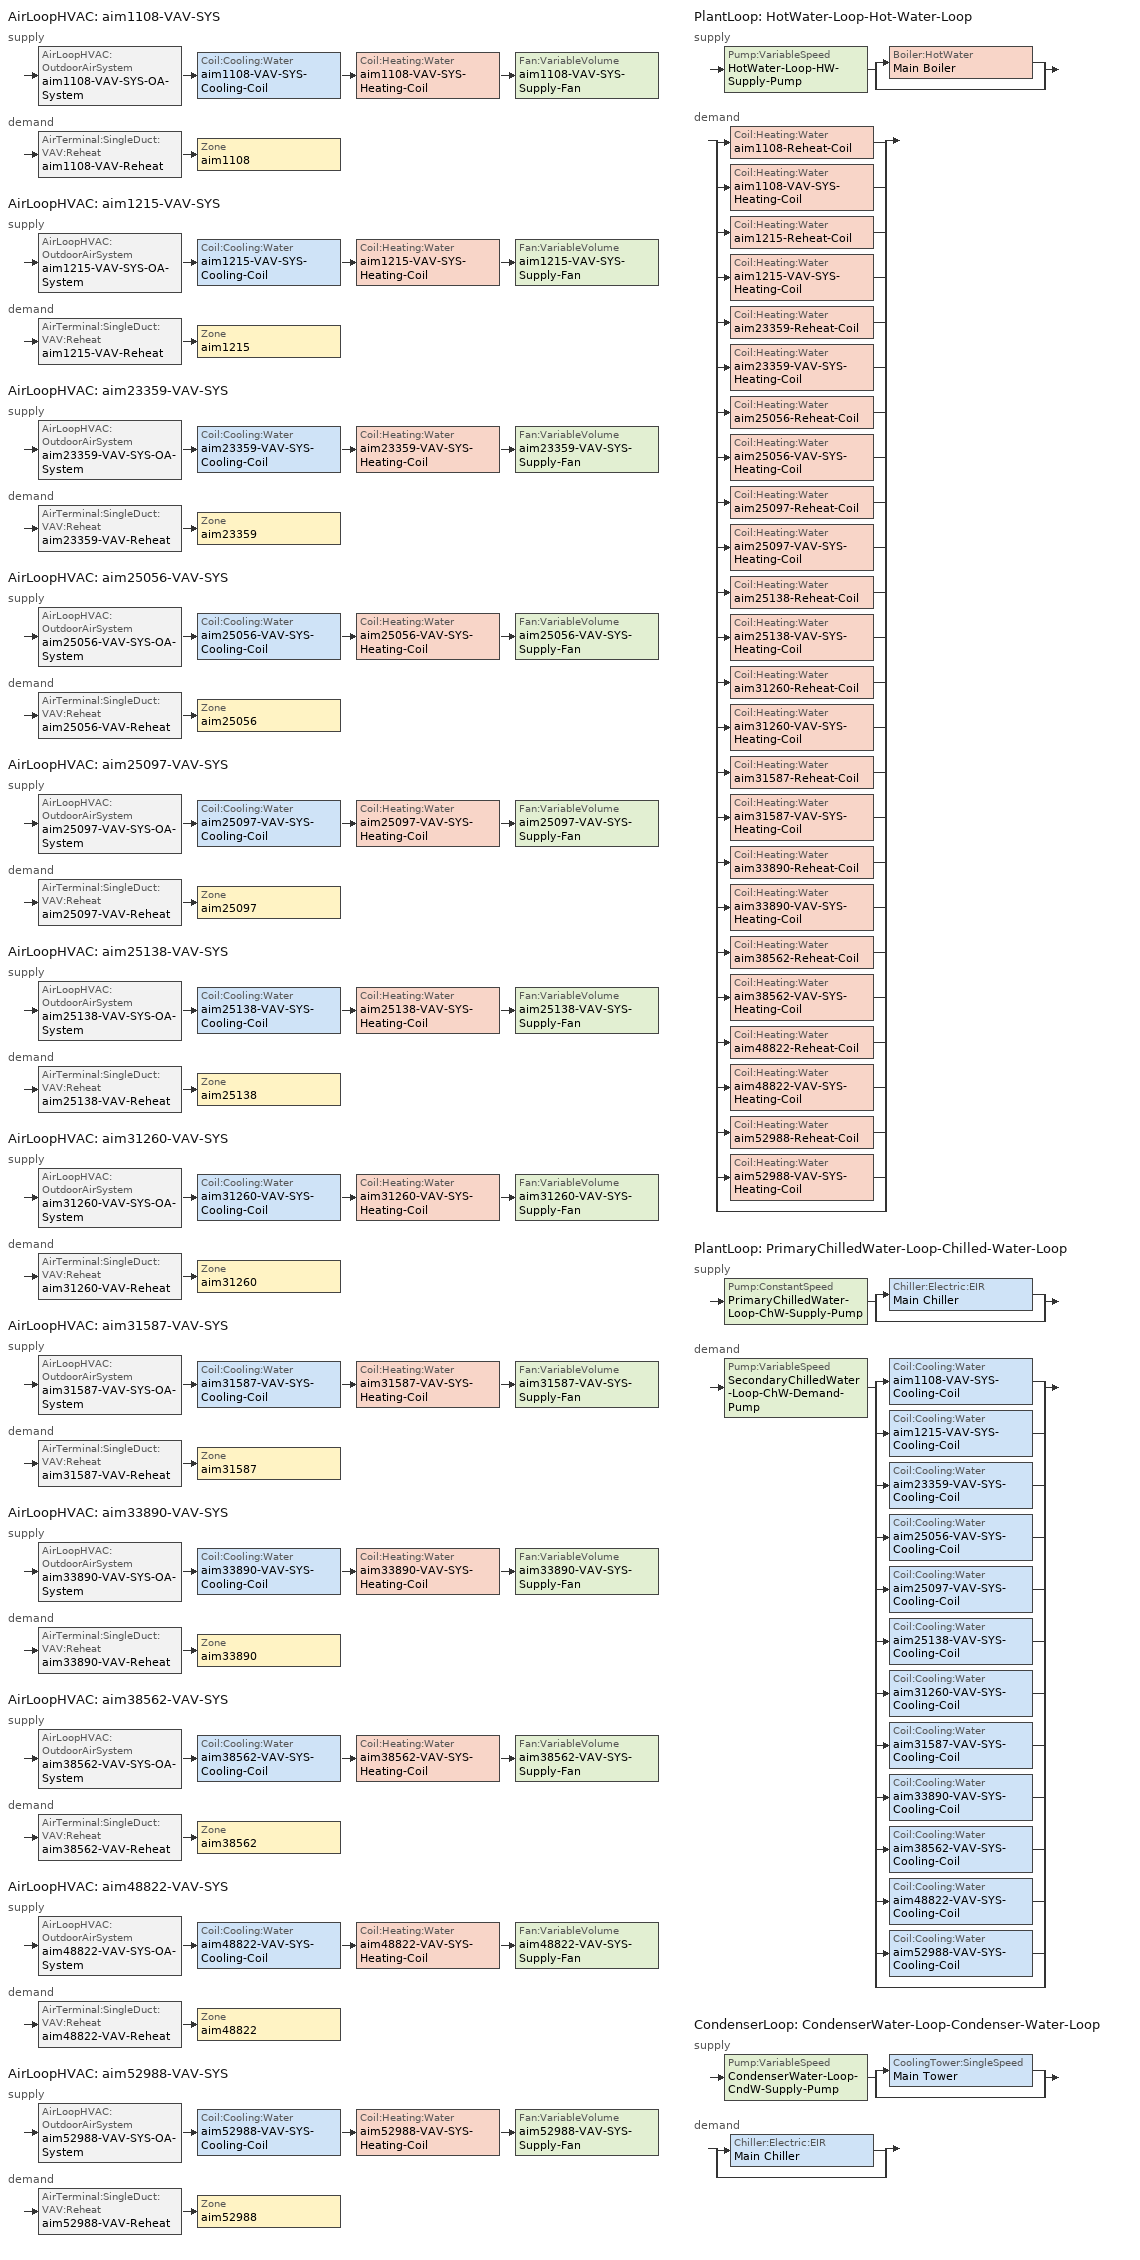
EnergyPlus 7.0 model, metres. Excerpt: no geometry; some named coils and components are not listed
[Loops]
AirLoopHVAC 'aim1108-VAV-SYS'
 supply: AirLoopHVAC:OutdoorAirSystem 'aim1108-VAV-SYS-OA-System' > Coil:Cooling:Water 'aim1108-VAV-SYS-Cooling-Coil' > Coil:Heating:Water 'aim1108-VAV-SYS-Heating-Coil' > Fan:VariableVolume 'aim1108-VAV-SYS-Supply-Fan'
 demand: AirTerminal:SingleDuct:VAV:Reheat 'aim1108-VAV-Reheat' > Zone 'aim1108'
AirLoopHVAC 'aim1215-VAV-SYS'
 supply: AirLoopHVAC:OutdoorAirSystem 'aim1215-VAV-SYS-OA-System' > Coil:Cooling:Water 'aim1215-VAV-SYS-Cooling-Coil' > Coil:Heating:Water 'aim1215-VAV-SYS-Heating-Coil' > Fan:VariableVolume 'aim1215-VAV-SYS-Supply-Fan'
 demand: AirTerminal:SingleDuct:VAV:Reheat 'aim1215-VAV-Reheat' > Zone 'aim1215'
AirLoopHVAC 'aim23359-VAV-SYS'
 supply: AirLoopHVAC:OutdoorAirSystem 'aim23359-VAV-SYS-OA-System' > Coil:Cooling:Water 'aim23359-VAV-SYS-Cooling-Coil' > Coil:Heating:Water 'aim23359-VAV-SYS-Heating-Coil' > Fan:VariableVolume 'aim23359-VAV-SYS-Supply-Fan'
 demand: AirTerminal:SingleDuct:VAV:Reheat 'aim23359-VAV-Reheat' > Zone 'aim23359'
AirLoopHVAC 'aim25056-VAV-SYS'
 supply: AirLoopHVAC:OutdoorAirSystem 'aim25056-VAV-SYS-OA-System' > Coil:Cooling:Water 'aim25056-VAV-SYS-Cooling-Coil' > Coil:Heating:Water 'aim25056-VAV-SYS-Heating-Coil' > Fan:VariableVolume 'aim25056-VAV-SYS-Supply-Fan'
 demand: AirTerminal:SingleDuct:VAV:Reheat 'aim25056-VAV-Reheat' > Zone 'aim25056'
AirLoopHVAC 'aim25097-VAV-SYS'
 supply: AirLoopHVAC:OutdoorAirSystem 'aim25097-VAV-SYS-OA-System' > Coil:Cooling:Water 'aim25097-VAV-SYS-Cooling-Coil' > Coil:Heating:Water 'aim25097-VAV-SYS-Heating-Coil' > Fan:VariableVolume 'aim25097-VAV-SYS-Supply-Fan'
 demand: AirTerminal:SingleDuct:VAV:Reheat 'aim25097-VAV-Reheat' > Zone 'aim25097'
AirLoopHVAC 'aim25138-VAV-SYS'
 supply: AirLoopHVAC:OutdoorAirSystem 'aim25138-VAV-SYS-OA-System' > Coil:Cooling:Water 'aim25138-VAV-SYS-Cooling-Coil' > Coil:Heating:Water 'aim25138-VAV-SYS-Heating-Coil' > Fan:VariableVolume 'aim25138-VAV-SYS-Supply-Fan'
 demand: AirTerminal:SingleDuct:VAV:Reheat 'aim25138-VAV-Reheat' > Zone 'aim25138'
AirLoopHVAC 'aim31260-VAV-SYS'
 supply: AirLoopHVAC:OutdoorAirSystem 'aim31260-VAV-SYS-OA-System' > Coil:Cooling:Water 'aim31260-VAV-SYS-Cooling-Coil' > Coil:Heating:Water 'aim31260-VAV-SYS-Heating-Coil' > Fan:VariableVolume 'aim31260-VAV-SYS-Supply-Fan'
 demand: AirTerminal:SingleDuct:VAV:Reheat 'aim31260-VAV-Reheat' > Zone 'aim31260'
AirLoopHVAC 'aim31587-VAV-SYS'
 supply: AirLoopHVAC:OutdoorAirSystem 'aim31587-VAV-SYS-OA-System' > Coil:Cooling:Water 'aim31587-VAV-SYS-Cooling-Coil' > Coil:Heating:Water 'aim31587-VAV-SYS-Heating-Coil' > Fan:VariableVolume 'aim31587-VAV-SYS-Supply-Fan'
 demand: AirTerminal:SingleDuct:VAV:Reheat 'aim31587-VAV-Reheat' > Zone 'aim31587'
AirLoopHVAC 'aim33890-VAV-SYS'
 supply: AirLoopHVAC:OutdoorAirSystem 'aim33890-VAV-SYS-OA-System' > Coil:Cooling:Water 'aim33890-VAV-SYS-Cooling-Coil' > Coil:Heating:Water 'aim33890-VAV-SYS-Heating-Coil' > Fan:VariableVolume 'aim33890-VAV-SYS-Supply-Fan'
 demand: AirTerminal:SingleDuct:VAV:Reheat 'aim33890-VAV-Reheat' > Zone 'aim33890'
AirLoopHVAC 'aim38562-VAV-SYS'
 supply: AirLoopHVAC:OutdoorAirSystem 'aim38562-VAV-SYS-OA-System' > Coil:Cooling:Water 'aim38562-VAV-SYS-Cooling-Coil' > Coil:Heating:Water 'aim38562-VAV-SYS-Heating-Coil' > Fan:VariableVolume 'aim38562-VAV-SYS-Supply-Fan'
 demand: AirTerminal:SingleDuct:VAV:Reheat 'aim38562-VAV-Reheat' > Zone 'aim38562'
AirLoopHVAC 'aim48822-VAV-SYS'
 supply: AirLoopHVAC:OutdoorAirSystem 'aim48822-VAV-SYS-OA-System' > Coil:Cooling:Water 'aim48822-VAV-SYS-Cooling-Coil' > Coil:Heating:Water 'aim48822-VAV-SYS-Heating-Coil' > Fan:VariableVolume 'aim48822-VAV-SYS-Supply-Fan'
 demand: AirTerminal:SingleDuct:VAV:Reheat 'aim48822-VAV-Reheat' > Zone 'aim48822'
AirLoopHVAC 'aim52988-VAV-SYS'
 supply: AirLoopHVAC:OutdoorAirSystem 'aim52988-VAV-SYS-OA-System' > Coil:Cooling:Water 'aim52988-VAV-SYS-Cooling-Coil' > Coil:Heating:Water 'aim52988-VAV-SYS-Heating-Coil' > Fan:VariableVolume 'aim52988-VAV-SYS-Supply-Fan'
 demand: AirTerminal:SingleDuct:VAV:Reheat 'aim52988-VAV-Reheat' > Zone 'aim52988'
PlantLoop 'HotWater-Loop-Hot-Water-Loop'
 supply: Pump:VariableSpeed 'HotWater-Loop-HW-Supply-Pump' > split
  | Boiler:HotWater 'Main Boiler'
  | bypass
 demand: split
  | Coil:Heating:Water 'aim1108-Reheat-Coil'
  | Coil:Heating:Water 'aim1108-VAV-SYS-Heating-Coil'
  | Coil:Heating:Water 'aim1215-Reheat-Coil'
  | Coil:Heating:Water 'aim1215-VAV-SYS-Heating-Coil'
  | Coil:Heating:Water 'aim23359-Reheat-Coil'
  | Coil:Heating:Water 'aim23359-VAV-SYS-Heating-Coil'
  | Coil:Heating:Water 'aim25056-Reheat-Coil'
  | Coil:Heating:Water 'aim25056-VAV-SYS-Heating-Coil'
  | Coil:Heating:Water 'aim25097-Reheat-Coil'
  | Coil:Heating:Water 'aim25097-VAV-SYS-Heating-Coil'
  | Coil:Heating:Water 'aim25138-Reheat-Coil'
  | Coil:Heating:Water 'aim25138-VAV-SYS-Heating-Coil'
  | Coil:Heating:Water 'aim31260-Reheat-Coil'
  | Coil:Heating:Water 'aim31260-VAV-SYS-Heating-Coil'
  | Coil:Heating:Water 'aim31587-Reheat-Coil'
  | Coil:Heating:Water 'aim31587-VAV-SYS-Heating-Coil'
  | Coil:Heating:Water 'aim33890-Reheat-Coil'
  | Coil:Heating:Water 'aim33890-VAV-SYS-Heating-Coil'
  | Coil:Heating:Water 'aim38562-Reheat-Coil'
  | Coil:Heating:Water 'aim38562-VAV-SYS-Heating-Coil'
  | Coil:Heating:Water 'aim48822-Reheat-Coil'
  | Coil:Heating:Water 'aim48822-VAV-SYS-Heating-Coil'
  | Coil:Heating:Water 'aim52988-Reheat-Coil'
  | Coil:Heating:Water 'aim52988-VAV-SYS-Heating-Coil'
  | bypass
PlantLoop 'PrimaryChilledWater-Loop-Chilled-Water-Loop'
 supply: Pump:ConstantSpeed 'PrimaryChilledWater-Loop-ChW-Supply-Pump' > split
  | Chiller:Electric:EIR 'Main Chiller'
  | bypass
 demand: Pump:VariableSpeed 'SecondaryChilledWater-Loop-ChW-Demand-Pump' > split
  | Coil:Cooling:Water 'aim1108-VAV-SYS-Cooling-Coil'
  | Coil:Cooling:Water 'aim1215-VAV-SYS-Cooling-Coil'
  | Coil:Cooling:Water 'aim23359-VAV-SYS-Cooling-Coil'
  | Coil:Cooling:Water 'aim25056-VAV-SYS-Cooling-Coil'
  | Coil:Cooling:Water 'aim25097-VAV-SYS-Cooling-Coil'
  | Coil:Cooling:Water 'aim25138-VAV-SYS-Cooling-Coil'
  | Coil:Cooling:Water 'aim31260-VAV-SYS-Cooling-Coil'
  | Coil:Cooling:Water 'aim31587-VAV-SYS-Cooling-Coil'
  | Coil:Cooling:Water 'aim33890-VAV-SYS-Cooling-Coil'
  | Coil:Cooling:Water 'aim38562-VAV-SYS-Cooling-Coil'
  | Coil:Cooling:Water 'aim48822-VAV-SYS-Cooling-Coil'
  | Coil:Cooling:Water 'aim52988-VAV-SYS-Cooling-Coil'
  | bypass
CondenserLoop 'CondenserWater-Loop-Condenser-Water-Loop'
 supply: Pump:VariableSpeed 'CondenserWater-Loop-CndW-Supply-Pump' > split
  | CoolingTower:SingleSpeed 'Main Tower'
  | bypass
 demand: split
  | Chiller:Electric:EIR 'Main Chiller'
  | bypass
[ThermostatSetpoint:DualSetpoint] Heating Setpoint Temperature SCHEDULE=Heatsched-9; Cooling Setpoint Temperature SCHEDULE=Coolsched-9
aim1108-Dual-SP-Control; aim1215-Dual-SP-Control; aim23359-Dual-SP-Control; aim25056-Dual-SP-Control; aim25097-Dual-SP-Control; aim25138-Dual-SP-Control; aim31260-Dual-SP-Control; aim31587-Dual-SP-Control; aim33890-Dual-SP-Control; aim38562-Dual-SP-Control; aim48822-Dual-SP-Control; aim52988-Dual-SP-Control
[ZoneControl:Thermostat]
aim1108-Thermostat, aim1108, DSD-THERMOSTAT-ALWAYS, ThermostatSetpoint:DualSetpoint, aim1108-Dual-SP-Control
aim1215-Thermostat, aim1215, DSD-THERMOSTAT-ALWAYS, ThermostatSetpoint:DualSetpoint, aim1215-Dual-SP-Control
aim23359-Thermostat, aim23359, DSD-THERMOSTAT-ALWAYS, ThermostatSetpoint:DualSetpoint, aim23359-Dual-SP-Control
aim25056-Thermostat, aim25056, DSD-THERMOSTAT-ALWAYS, ThermostatSetpoint:DualSetpoint, aim25056-Dual-SP-Control
aim25097-Thermostat, aim25097, DSD-THERMOSTAT-ALWAYS, ThermostatSetpoint:DualSetpoint, aim25097-Dual-SP-Control
aim25138-Thermostat, aim25138, DSD-THERMOSTAT-ALWAYS, ThermostatSetpoint:DualSetpoint, aim25138-Dual-SP-Control
aim31260-Thermostat, aim31260, DSD-THERMOSTAT-ALWAYS, ThermostatSetpoint:DualSetpoint, aim31260-Dual-SP-Control
aim31587-Thermostat, aim31587, DSD-THERMOSTAT-ALWAYS, ThermostatSetpoint:DualSetpoint, aim31587-Dual-SP-Control
aim33890-Thermostat, aim33890, DSD-THERMOSTAT-ALWAYS, ThermostatSetpoint:DualSetpoint, aim33890-Dual-SP-Control
aim38562-Thermostat, aim38562, DSD-THERMOSTAT-ALWAYS, ThermostatSetpoint:DualSetpoint, aim38562-Dual-SP-Control
aim48822-Thermostat, aim48822, DSD-THERMOSTAT-ALWAYS, ThermostatSetpoint:DualSetpoint, aim48822-Dual-SP-Control
aim52988-Thermostat, aim52988, DSD-THERMOSTAT-ALWAYS, ThermostatSetpoint:DualSetpoint, aim52988-Dual-SP-Control
[Sizing:Zone]
aim1108: 14, 50, 0.008, 0.004, SZ DSOA aim1108, 1, 1, DesignDay, 0, 0.000762, 0, 0, DesignDay, 0, 0.002032, 0.141576, 0.3
aim1215: 14, 50, 0.008, 0.004, SZ DSOA aim1215, 1, 1, DesignDay, 0, 0.000762, 0, 0, DesignDay, 0, 0.002032, 0.141576, 0.3
aim23359: 14, 50, 0.008, 0.004, SZ DSOA aim23359, 1, 1, DesignDay, 0, 0.000762, 0, 0, DesignDay, 0, 0.002032, 0.141576, 0.3
aim25056: 14, 50, 0.008, 0.004, SZ DSOA aim25056, 1, 1, DesignDay, 0, 0.000762, 0, 0, DesignDay, 0, 0.002032, 0.141576, 0.3
aim25097: 14, 50, 0.008, 0.004, SZ DSOA aim25097, 1, 1, DesignDay, 0, 0.000762, 0, 0, DesignDay, 0, 0.002032, 0.141576, 0.3
aim25138: 14, 50, 0.008, 0.004, SZ DSOA aim25138, 1, 1, DesignDay, 0, 0.000762, 0, 0, DesignDay, 0, 0.002032, 0.141576, 0.3
aim31260: 14, 50, 0.008, 0.004, SZ DSOA aim31260, 1, 1, DesignDay, 0, 0.000762, 0, 0, DesignDay, 0, 0.002032, 0.141576, 0.3
aim31587: 14, 50, 0.008, 0.004, SZ DSOA aim31587, 1, 1, DesignDay, 0, 0.000762, 0, 0, DesignDay, 0, 0.002032, 0.141576, 0.3
aim33890: 14, 50, 0.008, 0.004, SZ DSOA aim33890, 1, 1, DesignDay, 0, 0.000762, 0, 0, DesignDay, 0, 0.002032, 0.141576, 0.3
aim38562: 14, 50, 0.008, 0.004, SZ DSOA aim38562, 1, 1, DesignDay, 0, 0.000762, 0, 0, DesignDay, 0, 0.002032, 0.141576, 0.3
aim48822: 14, 50, 0.008, 0.004, SZ DSOA aim48822, 1, 1, DesignDay, 0, 0.000762, 0, 0, DesignDay, 0, 0.002032, 0.141576, 0.3
aim52988: 14, 50, 0.008, 0.004, SZ DSOA aim52988, 1, 1, DesignDay, 0, 0.000762, 0, 0, DesignDay, 0, 0.002032, 0.141576, 0.3
[DesignSpecification:OutdoorAir] Outdoor Air Method=flow/person; Outdoor Air Flow per Person {m3/s-person}=0.00944; Outdoor Air Flow per Zone Floor Area {m3/s-m2}=0; Outdoor Air Flow per Zone {m3/s}=0
SZ DSOA aim1108; SZ DSOA aim1215; SZ DSOA aim23359; SZ DSOA aim25056; SZ DSOA aim25097; SZ DSOA aim25138; SZ DSOA aim31260; SZ DSOA aim31587; SZ DSOA aim33890; SZ DSOA aim38562; SZ DSOA aim48822; SZ DSOA aim52988
[Zone equipment]
aim1108: aim1108-VAV-Reheat
aim1215: aim1215-VAV-Reheat
aim23359: aim23359-VAV-Reheat
aim25056: aim25056-VAV-Reheat
aim25097: aim25097-VAV-Reheat
aim25138: aim25138-VAV-Reheat
aim31260: aim31260-VAV-Reheat
aim31587: aim31587-VAV-Reheat
aim33890: aim33890-VAV-Reheat
aim38562: aim38562-VAV-Reheat
aim48822: aim48822-VAV-Reheat
aim52988: aim52988-VAV-Reheat
[AirTerminal:SingleDuct:VAV:Reheat]
aim1108-VAV-Reheat: COMPACT-HVAC-ALWAYS, autosize, Constant, 0.3, Coil:Heating:Water, aim1108-Reheat-Coil, autosize, 0, 0.001, REVERSE
aim1215-VAV-Reheat: COMPACT-HVAC-ALWAYS, autosize, Constant, 0.3, Coil:Heating:Water, aim1215-Reheat-Coil, autosize, 0, 0.001, REVERSE
aim23359-VAV-Reheat: COMPACT-HVAC-ALWAYS, autosize, Constant, 0.3, Coil:Heating:Water, aim23359-Reheat-Coil, autosize, 0, 0.001, REVERSE
aim25056-VAV-Reheat: COMPACT-HVAC-ALWAYS, autosize, Constant, 0.3, Coil:Heating:Water, aim25056-Reheat-Coil, autosize, 0, 0.001, REVERSE
aim25097-VAV-Reheat: COMPACT-HVAC-ALWAYS, autosize, Constant, 0.3, Coil:Heating:Water, aim25097-Reheat-Coil, autosize, 0, 0.001, REVERSE
aim25138-VAV-Reheat: COMPACT-HVAC-ALWAYS, autosize, Constant, 0.3, Coil:Heating:Water, aim25138-Reheat-Coil, autosize, 0, 0.001, REVERSE
aim31260-VAV-Reheat: COMPACT-HVAC-ALWAYS, autosize, Constant, 0.3, Coil:Heating:Water, aim31260-Reheat-Coil, autosize, 0, 0.001, REVERSE
aim31587-VAV-Reheat: COMPACT-HVAC-ALWAYS, autosize, Constant, 0.3, Coil:Heating:Water, aim31587-Reheat-Coil, autosize, 0, 0.001, REVERSE
aim33890-VAV-Reheat: COMPACT-HVAC-ALWAYS, autosize, Constant, 0.3, Coil:Heating:Water, aim33890-Reheat-Coil, autosize, 0, 0.001, REVERSE
aim38562-VAV-Reheat: COMPACT-HVAC-ALWAYS, autosize, Constant, 0.3, Coil:Heating:Water, aim38562-Reheat-Coil, autosize, 0, 0.001, REVERSE
aim48822-VAV-Reheat: COMPACT-HVAC-ALWAYS, autosize, Constant, 0.3, Coil:Heating:Water, aim48822-Reheat-Coil, autosize, 0, 0.001, REVERSE
aim52988-VAV-Reheat: COMPACT-HVAC-ALWAYS, autosize, Constant, 0.3, Coil:Heating:Water, aim52988-Reheat-Coil, autosize, 0, 0.001, REVERSE
[Coil:Heating:Water]
aim1108-Reheat-Coil, COMPACT-HVAC-ALWAYS, autosize, autosize, UFactorTimesAreaAndDesignWaterFlowRate, autosize, 82.2, 16.6, 71.1, 32.2, 1
aim1108-VAV-SYS-Heating-Coil, COMPACT-HVAC-ALWAYS, autosize, autosize, UFactorTimesAreaAndDesignWaterFlowRate, autosize, 82.2, 16.6, 71.1, 32.2, 1
aim1215-Reheat-Coil, COMPACT-HVAC-ALWAYS, autosize, autosize, UFactorTimesAreaAndDesignWaterFlowRate, autosize, 82.2, 16.6, 71.1, 32.2, 1
aim1215-VAV-SYS-Heating-Coil, COMPACT-HVAC-ALWAYS, autosize, autosize, UFactorTimesAreaAndDesignWaterFlowRate, autosize, 82.2, 16.6, 71.1, 32.2, 1
aim23359-Reheat-Coil, COMPACT-HVAC-ALWAYS, autosize, autosize, UFactorTimesAreaAndDesignWaterFlowRate, autosize, 82.2, 16.6, 71.1, 32.2, 1
aim23359-VAV-SYS-Heating-Coil, COMPACT-HVAC-ALWAYS, autosize, autosize, UFactorTimesAreaAndDesignWaterFlowRate, autosize, 82.2, 16.6, 71.1, 32.2, 1
aim25056-Reheat-Coil, COMPACT-HVAC-ALWAYS, autosize, autosize, UFactorTimesAreaAndDesignWaterFlowRate, autosize, 82.2, 16.6, 71.1, 32.2, 1
aim25056-VAV-SYS-Heating-Coil, COMPACT-HVAC-ALWAYS, autosize, autosize, UFactorTimesAreaAndDesignWaterFlowRate, autosize, 82.2, 16.6, 71.1, 32.2, 1
aim25097-Reheat-Coil, COMPACT-HVAC-ALWAYS, autosize, autosize, UFactorTimesAreaAndDesignWaterFlowRate, autosize, 82.2, 16.6, 71.1, 32.2, 1
aim25097-VAV-SYS-Heating-Coil, COMPACT-HVAC-ALWAYS, autosize, autosize, UFactorTimesAreaAndDesignWaterFlowRate, autosize, 82.2, 16.6, 71.1, 32.2, 1
aim25138-Reheat-Coil, COMPACT-HVAC-ALWAYS, autosize, autosize, UFactorTimesAreaAndDesignWaterFlowRate, autosize, 82.2, 16.6, 71.1, 32.2, 1
aim25138-VAV-SYS-Heating-Coil, COMPACT-HVAC-ALWAYS, autosize, autosize, UFactorTimesAreaAndDesignWaterFlowRate, autosize, 82.2, 16.6, 71.1, 32.2, 1
aim31260-Reheat-Coil, COMPACT-HVAC-ALWAYS, autosize, autosize, UFactorTimesAreaAndDesignWaterFlowRate, autosize, 82.2, 16.6, 71.1, 32.2, 1
aim31260-VAV-SYS-Heating-Coil, COMPACT-HVAC-ALWAYS, autosize, autosize, UFactorTimesAreaAndDesignWaterFlowRate, autosize, 82.2, 16.6, 71.1, 32.2, 1
aim31587-Reheat-Coil, COMPACT-HVAC-ALWAYS, autosize, autosize, UFactorTimesAreaAndDesignWaterFlowRate, autosize, 82.2, 16.6, 71.1, 32.2, 1
aim31587-VAV-SYS-Heating-Coil, COMPACT-HVAC-ALWAYS, autosize, autosize, UFactorTimesAreaAndDesignWaterFlowRate, autosize, 82.2, 16.6, 71.1, 32.2, 1
aim33890-Reheat-Coil, COMPACT-HVAC-ALWAYS, autosize, autosize, UFactorTimesAreaAndDesignWaterFlowRate, autosize, 82.2, 16.6, 71.1, 32.2, 1
aim33890-VAV-SYS-Heating-Coil, COMPACT-HVAC-ALWAYS, autosize, autosize, UFactorTimesAreaAndDesignWaterFlowRate, autosize, 82.2, 16.6, 71.1, 32.2, 1
aim38562-Reheat-Coil, COMPACT-HVAC-ALWAYS, autosize, autosize, UFactorTimesAreaAndDesignWaterFlowRate, autosize, 82.2, 16.6, 71.1, 32.2, 1
aim38562-VAV-SYS-Heating-Coil, COMPACT-HVAC-ALWAYS, autosize, autosize, UFactorTimesAreaAndDesignWaterFlowRate, autosize, 82.2, 16.6, 71.1, 32.2, 1
aim48822-Reheat-Coil, COMPACT-HVAC-ALWAYS, autosize, autosize, UFactorTimesAreaAndDesignWaterFlowRate, autosize, 82.2, 16.6, 71.1, 32.2, 1
aim48822-VAV-SYS-Heating-Coil, COMPACT-HVAC-ALWAYS, autosize, autosize, UFactorTimesAreaAndDesignWaterFlowRate, autosize, 82.2, 16.6, 71.1, 32.2, 1
aim52988-Reheat-Coil, COMPACT-HVAC-ALWAYS, autosize, autosize, UFactorTimesAreaAndDesignWaterFlowRate, autosize, 82.2, 16.6, 71.1, 32.2, 1
aim52988-VAV-SYS-Heating-Coil, COMPACT-HVAC-ALWAYS, autosize, autosize, UFactorTimesAreaAndDesignWaterFlowRate, autosize, 82.2, 16.6, 71.1, 32.2, 1
[Sizing:System] Type of Load to Size On=Sensible; Design Outdoor Air Flow Rate {m3/s}=autosize; Minimum System Air Flow Ratio=0.3; Preheat Design Temperature {C}=7; Preheat Design Humidity Ratio {kg-H2O/kg-Air}=0.008; Precool Design Temperature {C}=11; Precool Design Humidity Ratio {kg-H2O/kg-Air}=0.008; Central Cooling Design Supply Air Temperature {C}=12.8; Central Heating Design Supply Air Temperature {C}=16.7; Sizing Option=NonCoincident; 100% Outdoor Air in Cooling=No; 100% Outdoor Air in Heating=No; Central Cooling Design Supply Air Humidity Ratio {kg-H2O/kg-Air}=0.009; Central Heating Design Supply Air Humidity Ratio {kg-H2O/kg-Air}=0.004; Cooling Design Air Flow Method=DesignDay; Cooling Design Air Flow Rate {m3/s}=0; Heating Design Air Flow Method=DesignDay; Heating Design Air Flow Rate {m3/s}                                                                                            !- heating design air flow rate {m3/s}=0; System Outdoor Air Method=ZoneSum
aim1108-VAV-SYS; aim1215-VAV-SYS; aim23359-VAV-SYS; aim25056-VAV-SYS; aim25097-VAV-SYS; aim25138-VAV-SYS; aim31260-VAV-SYS; aim31587-VAV-SYS; aim33890-VAV-SYS; aim38562-VAV-SYS; aim48822-VAV-SYS; aim52988-VAV-SYS
[AirLoopHVAC] Primary air design volumetric flow rate {m3/s}=autosize
Name | Primary Air Loop | Name: Controller List | SupplyAirPath ZoneEquipGroup-Inlet Nodes | AirLoop Outlet Nodes
 | aim1108-VAV-SYS | aim1108-VAV-SYS-Controllers | aim1108-VAV-SYS-Zone-Equip-Inlet | aim1108-VAV-SYS-Air-Loop-Outlet
 | aim1215-VAV-SYS | aim1215-VAV-SYS-Controllers | aim1215-VAV-SYS-Zone-Equip-Inlet | aim1215-VAV-SYS-Air-Loop-Outlet
 | aim23359-VAV-SYS | aim23359-VAV-SYS-Controllers | aim23359-VAV-SYS-Zone-Equip-Inlet | aim23359-VAV-SYS-Air-Loop-Outlet
 | aim25056-VAV-SYS | aim25056-VAV-SYS-Controllers | aim25056-VAV-SYS-Zone-Equip-Inlet | aim25056-VAV-SYS-Air-Loop-Outlet
 | aim25097-VAV-SYS | aim25097-VAV-SYS-Controllers | aim25097-VAV-SYS-Zone-Equip-Inlet | aim25097-VAV-SYS-Air-Loop-Outlet
 | aim25138-VAV-SYS | aim25138-VAV-SYS-Controllers | aim25138-VAV-SYS-Zone-Equip-Inlet | aim25138-VAV-SYS-Air-Loop-Outlet
 | aim31260-VAV-SYS | aim31260-VAV-SYS-Controllers | aim31260-VAV-SYS-Zone-Equip-Inlet | aim31260-VAV-SYS-Air-Loop-Outlet
 | aim31587-VAV-SYS | aim31587-VAV-SYS-Controllers | aim31587-VAV-SYS-Zone-Equip-Inlet | aim31587-VAV-SYS-Air-Loop-Outlet
 | aim33890-VAV-SYS | aim33890-VAV-SYS-Controllers | aim33890-VAV-SYS-Zone-Equip-Inlet | aim33890-VAV-SYS-Air-Loop-Outlet
 | aim38562-VAV-SYS | aim38562-VAV-SYS-Controllers | aim38562-VAV-SYS-Zone-Equip-Inlet | aim38562-VAV-SYS-Air-Loop-Outlet
 | aim48822-VAV-SYS | aim48822-VAV-SYS-Controllers | aim48822-VAV-SYS-Zone-Equip-Inlet | aim48822-VAV-SYS-Air-Loop-Outlet
 | aim52988-VAV-SYS | aim52988-VAV-SYS-Controllers | aim52988-VAV-SYS-Zone-Equip-Inlet | aim52988-VAV-SYS-Air-Loop-Outlet
[SetpointManager:Scheduled]
Name | Control variable | Schedule | Control Variable | Setpoint Node or NodeList
aim1108-VAV-SYS-Cooling-Supply-Air-Temp-Manager; aim1108-VAV-SYS-Heating-Coil-Air-Temp-Manager; aim1215-VAV-SYS-Cooling-Supply-Air-Temp-Manager; aim1215-VAV-SYS-Heating-Coil-Air-Temp-Manager; aim23359-VAV-SYS-Cooling-Supply-Air-Temp-Manager; aim23359-VAV-SYS-Heating-Coil-Air-Temp-Manager; aim25056-VAV-SYS-Cooling-Supply-Air-Temp-Manager; aim25056-VAV-SYS-Heating-Coil-Air-Temp-Manager; aim25097-VAV-SYS-Cooling-Supply-Air-Temp-Manager; aim25097-VAV-SYS-Heating-Coil-Air-Temp-Manager; aim25138-VAV-SYS-Cooling-Supply-Air-Temp-Manager; aim25138-VAV-SYS-Heating-Coil-Air-Temp-Manager; aim31260-VAV-SYS-Cooling-Supply-Air-Temp-Manager; aim31260-VAV-SYS-Heating-Coil-Air-Temp-Manager; aim31587-VAV-SYS-Cooling-Supply-Air-Temp-Manager; aim31587-VAV-SYS-Heating-Coil-Air-Temp-Manager; aim33890-VAV-SYS-Cooling-Supply-Air-Temp-Manager; aim33890-VAV-SYS-Heating-Coil-Air-Temp-Manager; aim38562-VAV-SYS-Cooling-Supply-Air-Temp-Manager; aim38562-VAV-SYS-Heating-Coil-Air-Temp-Manager; aim48822-VAV-SYS-Cooling-Supply-Air-Temp-Manager; aim48822-VAV-SYS-Heating-Coil-Air-Temp-Manager; aim52988-VAV-SYS-Cooling-Supply-Air-Temp-Manager; aim52988-VAV-SYS-Heating-Coil-Air-Temp-Manager | Temperature | Seasonal-Reset-Supply-Air-Temp-Sch
Chilled-Water-Loop-ChW-Temp-Manager |  | HVACTemplate-Always 7.22 | Temperature | PrimaryChilledWater-Loop-ChW-Supply-Outlet
Chilled-Water-Loop-CndW-Temp-Manager |  | HVACTemplate-Always 29.4 | Temperature | CondenserWater-Loop-CndW-Supply-Outlet
[Coil:Cooling:Water] Available Schedule=COMPACT-HVAC-ALWAYS; Design Water Flow Rate of Coil-{m3/s}=autosize; Design Air Volume Flow Rate {m3/s}=autosize; Design-Inlet Water Temperature {C}=autosize; Design-Inlet Air Temperature {C}=autosize; Design Outlet Air Temperature {C}=autosize; Design Inlet Air Humidity Ratio {kg-H2O/kg-air}=autosize; Design Outlet Air Humidity Ratio {kg-H2O/kg-air}=autosize; Type of Analysis=SimpleAnalysis; Heat Exchanger Configuration=CrossFlow
Name | Coil-Name
 | aim1108-VAV-SYS-Cooling-Coil
 | aim1215-VAV-SYS-Cooling-Coil
 | aim23359-VAV-SYS-Cooling-Coil
 | aim25056-VAV-SYS-Cooling-Coil
 | aim25097-VAV-SYS-Cooling-Coil
 | aim25138-VAV-SYS-Cooling-Coil
 | aim31260-VAV-SYS-Cooling-Coil
 | aim31587-VAV-SYS-Cooling-Coil
 | aim33890-VAV-SYS-Cooling-Coil
 | aim38562-VAV-SYS-Cooling-Coil
 | aim48822-VAV-SYS-Cooling-Coil
 | aim52988-VAV-SYS-Cooling-Coil
[Controller:WaterCoil] Control variable=Temperature; Actuator variable=Flow; Controller Convergence Tolerance: delta temp from setpoint temp {deltaC}=autosize; Max Actuated Flow {m3/s}=autosize; Min Actuated Flow {m3/s}=0
Name | Action
aim1108-VAV-SYS-Cooling-Coil-Controller; aim1215-VAV-SYS-Cooling-Coil-Controller; aim23359-VAV-SYS-Cooling-Coil-Controller; aim25056-VAV-SYS-Cooling-Coil-Controller; aim25097-VAV-SYS-Cooling-Coil-Controller; aim25138-VAV-SYS-Cooling-Coil-Controller; aim31260-VAV-SYS-Cooling-Coil-Controller; aim31587-VAV-SYS-Cooling-Coil-Controller; aim33890-VAV-SYS-Cooling-Coil-Controller; aim38562-VAV-SYS-Cooling-Coil-Controller; aim48822-VAV-SYS-Cooling-Coil-Controller; aim52988-VAV-SYS-Cooling-Coil-Controller | Reverse
aim1108-VAV-SYS-Heating-Coil-Controller; aim1215-VAV-SYS-Heating-Coil-Controller; aim23359-VAV-SYS-Heating-Coil-Controller; aim25056-VAV-SYS-Heating-Coil-Controller; aim25097-VAV-SYS-Heating-Coil-Controller; aim25138-VAV-SYS-Heating-Coil-Controller; aim31260-VAV-SYS-Heating-Coil-Controller; aim31587-VAV-SYS-Heating-Coil-Controller; aim33890-VAV-SYS-Heating-Coil-Controller; aim38562-VAV-SYS-Heating-Coil-Controller; aim48822-VAV-SYS-Heating-Coil-Controller; aim52988-VAV-SYS-Heating-Coil-Controller | Normal
[SetpointManager:MixedAir] Control variable:=Temperature
aim1108-VAV-SYS-Cooling-Coil-Air-Temp-Manager; aim1108-VAV-SYS-Heating-Coil-Air-Temp-Manager; aim1215-VAV-SYS-Cooling-Coil-Air-Temp-Manager; aim1215-VAV-SYS-Heating-Coil-Air-Temp-Manager; aim23359-VAV-SYS-Cooling-Coil-Air-Temp-Manager; aim23359-VAV-SYS-Heating-Coil-Air-Temp-Manager; aim25056-VAV-SYS-Cooling-Coil-Air-Temp-Manager; aim25056-VAV-SYS-Heating-Coil-Air-Temp-Manager; aim25097-VAV-SYS-Cooling-Coil-Air-Temp-Manager; aim25097-VAV-SYS-Heating-Coil-Air-Temp-Manager; aim25138-VAV-SYS-Cooling-Coil-Air-Temp-Manager; aim25138-VAV-SYS-Heating-Coil-Air-Temp-Manager; aim31260-VAV-SYS-Cooling-Coil-Air-Temp-Manager; aim31260-VAV-SYS-Heating-Coil-Air-Temp-Manager; aim31587-VAV-SYS-Cooling-Coil-Air-Temp-Manager; aim31587-VAV-SYS-Heating-Coil-Air-Temp-Manager; aim33890-VAV-SYS-Cooling-Coil-Air-Temp-Manager; aim33890-VAV-SYS-Heating-Coil-Air-Temp-Manager; aim38562-VAV-SYS-Cooling-Coil-Air-Temp-Manager; aim38562-VAV-SYS-Heating-Coil-Air-Temp-Manager; aim48822-VAV-SYS-Cooling-Coil-Air-Temp-Manager; aim48822-VAV-SYS-Heating-Coil-Air-Temp-Manager; aim52988-VAV-SYS-Cooling-Coil-Air-Temp-Manager; aim52988-VAV-SYS-Heating-Coil-Air-Temp-Manager
[Fan:VariableVolume] Available Schedule=COMPACT-HVAC-ALWAYS; Fan Total Efficiency=0.7; Delta Pressure {Pa}=600; Max Flow Rate {m3/s}=autosize; Min Flow Rate Input Method=Fraction; Min Flow Fraction=0.25; Motor Efficiency=0.9; Motor In Airstream Fraction=1; FanCoefficient 1=0.350712; FanCoefficient 2=0.308505; FanCoefficient 3=-0.541374; FanCoefficient 4=0.871988; FanCoefficient 5=0
Name | Fan
 | aim1108-VAV-SYS-Supply-Fan
 | aim1215-VAV-SYS-Supply-Fan
 | aim23359-VAV-SYS-Supply-Fan
 | aim25056-VAV-SYS-Supply-Fan
 | aim25097-VAV-SYS-Supply-Fan
 | aim25138-VAV-SYS-Supply-Fan
 | aim31260-VAV-SYS-Supply-Fan
 | aim31587-VAV-SYS-Supply-Fan
 | aim33890-VAV-SYS-Supply-Fan
 | aim38562-VAV-SYS-Supply-Fan
 | aim48822-VAV-SYS-Supply-Fan
 | aim52988-VAV-SYS-Supply-Fan
[AirLoopHVAC:OutdoorAirSystem]
Name | Name: Controller List | Name of an Air Loop Equipment List
aim1108-VAV-SYS-OA-System | aim1108-VAV-SYS-OA-System-Controllers | aim1108-VAV-SYS-OA-System-Equipment
aim1215-VAV-SYS-OA-System | aim1215-VAV-SYS-OA-System-Controllers | aim1215-VAV-SYS-OA-System-Equipment
aim23359-VAV-SYS-OA-System | aim23359-VAV-SYS-OA-System-Controllers | aim23359-VAV-SYS-OA-System-Equipment
aim25056-VAV-SYS-OA-System | aim25056-VAV-SYS-OA-System-Controllers | aim25056-VAV-SYS-OA-System-Equipment
aim25097-VAV-SYS-OA-System | aim25097-VAV-SYS-OA-System-Controllers | aim25097-VAV-SYS-OA-System-Equipment
aim25138-VAV-SYS-OA-System | aim25138-VAV-SYS-OA-System-Controllers | aim25138-VAV-SYS-OA-System-Equipment
aim31260-VAV-SYS-OA-System | aim31260-VAV-SYS-OA-System-Controllers | aim31260-VAV-SYS-OA-System-Equipment
aim31587-VAV-SYS-OA-System | aim31587-VAV-SYS-OA-System-Controllers | aim31587-VAV-SYS-OA-System-Equipment
aim33890-VAV-SYS-OA-System | aim33890-VAV-SYS-OA-System-Controllers | aim33890-VAV-SYS-OA-System-Equipment
aim38562-VAV-SYS-OA-System | aim38562-VAV-SYS-OA-System-Controllers | aim38562-VAV-SYS-OA-System-Equipment
aim48822-VAV-SYS-OA-System | aim48822-VAV-SYS-OA-System-Controllers | aim48822-VAV-SYS-OA-System-Equipment
aim52988-VAV-SYS-OA-System | aim52988-VAV-SYS-OA-System-Controllers | aim52988-VAV-SYS-OA-System-Equipment
[Controller:OutdoorAir] minimum outside air flow rate {m3/s}=autosize; maximum outside air flow rate {m3/s}=autosize; Economizer Control Type=DifferentialDryBulb; Economizer Control Action Type=ModulateFlow; Economizer Maximum Limit Dry-Bulb Temperature {C}=19; Economizer Minimum Limit Dry-Bulb Temperature {C}=4; Lockout Type=NoLockout; Minimum Limit Type=FixedMinimum; Minimum Outdoor Air Schedule=Min-OA-Sched
aim1108-VAV-SYS-OA-Controller; aim1215-VAV-SYS-OA-Controller; aim23359-VAV-SYS-OA-Controller; aim25056-VAV-SYS-OA-Controller; aim25097-VAV-SYS-OA-Controller; aim25138-VAV-SYS-OA-Controller; aim31260-VAV-SYS-OA-Controller; aim31587-VAV-SYS-OA-Controller; aim33890-VAV-SYS-OA-Controller; aim38562-VAV-SYS-OA-Controller; aim48822-VAV-SYS-OA-Controller; aim52988-VAV-SYS-OA-Controller
[Pump:VariableSpeed] Rated Flow Rate {m3/s}=autosize; Rated Pump Head {Pa}=179352; Rated Power Consumption {W}=autosize; Motor Efficiency=0.9; Fraction of Motor Inefficiencies to Fluid Stream=0; Coefficient 1 of the Part Load Performance Curve=0; Coefficient 2 of the Part Load Performance Curve=1; Coefficient 3 of the Part Load Performance Curve=0; Coefficient 4 of the Part Load Performance Curve=0; Minimum Flow Rate {m3/s}=0; Pump Control Type=INTERMITTENT
HotWater-Loop-HW-Supply-Pump; SecondaryChilledWater-Loop-ChW-Demand-Pump; CondenserWater-Loop-CndW-Supply-Pump
[Pump:ConstantSpeed]
PrimaryChilledWater-Loop-ChW-Supply-Pump: Rated Flow Rate {m3/s}=autosize; Rated Pump Head {Pa}=179352; Rated Power Consumption {W}=autosize; Motor Efficiency=0.9; Fraction of Motor Inefficiencies to Fluid Stream=0; Pump Control Type=INTERMITTENT
[Boiler:HotWater]
Main Boiler: Fuel Type=NaturalGas; Nominal Capacity {W}=autosize; Nominal Thermal Efficiency=0.848; Efficiency Curve Temperature Evaluation Variable=LeavingBoiler; Normalized Boiler Efficiency Curve=Main Boiler Efficiency Curve; Design Water Outlet Temperature {C}=82.2; Design Water Flow Rate {m3/s}=autosize; Minimum Part Load Ratio=0; Maximum Part Load Ratio=1.1; Optimum Part Load Ratio=1; Water Outlet Upper Temperature Limit {C}=100; Boiler Flow Mode=ConstantFlow; Parasitic Electric Load {W}=0; Sizing Factor=1
[Chiller:Electric:EIR]
Main Chiller: Reference Capacity {W}=autosize; Reference COP {W/W}=5.96; Reference Leaving Chilled Water Temperature {C}=6.7; Reference Entering Condenser Fluid Temperature {C}=26.7; Reference Chilled Water Flow Rate {m3/s}=autosize; Reference Condenser Fluid Flow Rate {m3/s}=autosize; Cooling Capacity Function of Temperature Curve=Main Chiller RecipCapFT; Electric Input to Cooling Output Ratio Function of Temperature Curve=Main Chiller RecipEIRFT; Electric Input to Cooling Output Ratio Function of Part Load Ratio Curve=Main Chiller RecipEIRFPLR; Minimum Part Load Ratio=0; Maximum Part Load Ratio=1; Optimum Part Load Ratio=1; Minimum Unloading Ratio=0.25; Condenser Type=WaterCooled; Compressor Motor Efficiency=1; Leaving Chilled Water Lower Temperature Limit {C}=5; Chiller Flow Mode=ConstantFlow; Design Heat Recovery Water Flow Rate {m3/s}=0; Sizing Factor=1
[CoolingTower:SingleSpeed]
Main Tower: Design Water Flow Rate {m3/s}=autosize; Design Air Flow Rate {m3/s}=autosize; Fan Power at Design Air Flow Rate {W}=autosize; U-Factor Times Area Value at Design Air Flow Rate {W/K}=autosize; Air Flow Rate in Free Convection Regime {m3/s}=autosize; U-Factor Times Area Value at Free Convection Air Flow Rate {W/K}=autosize; Performance Input Method=UFactorTimesAreaAndDesignWaterFlowRate; Evaporation Loss Mode=SaturatedExit; Drift Loss Percent {percent}=0.008; Blowdown Calculation Mode=ConcentrationRatio; Blowdown Concentration Ratio=3; Capacity Control=FanCycling; Number of Cells=1
[PlantLoop] Fluid Type=Water; Maximum Loop Flow Rate {m3/s}=autosize; Minimum Loop Flow Rate {m3/s}=0; Plant Loop Volume {m3}=autosize; Load Distribution Scheme=Optimal
Name | Plant Equipment Operation Scheme | Maximum Loop Temperature {C} | Minimum Loop Temperature {C}
HotWater-Loop-Hot-Water-Loop | Hot-Water-Loop-Operation | 100 | 10
PrimaryChilledWater-Loop-Chilled-Water-Loop | Chilled-Water-Loop-Chiller-Operation | 98 | 1
[CondenserLoop]
CondenserWater-Loop-Condenser-Water-Loop: Fluid Type=Water; Condenser Equipment Operation Scheme=Chilled-Water-Loop-Condenser-Operation; Maximum Loop Temperature {C}=80; Minimum Loop Temperature {C}=5; Maximum Loop Flow Rate {m3/s}=autosize; Minimum Loop Flow Rate {m3/s}=0; Condenser Loop Volume {m3}=autosize; Load Distribution Scheme=Sequential
[PlantEquipmentList]
Hot-Water-Loop-All-Equipment: Main Boiler
Chilled-Water-Loop-All-Chillers: Main Chiller
[CondenserEquipmentList]
Chilled-Water-Loop-All-Condensers: Main Tower
[PlantEquipmentOperation:CoolingLoad] Load Range 1 Lower Limit {W}=0; Load Range 1 Upper Limit {W}=1000000000000000
Name | Range 1 Equipment List
Chilled-Water-Loop-Chiller-Operation-All-Hours | Chilled-Water-Loop-All-Chillers
Chilled-Water-Loop-Condenser-Operation-All-Hours | Chilled-Water-Loop-All-Condensers
[PlantEquipmentOperation:HeatingLoad]
Hot-Water-Loop-Operation-All-Hours: Load Range 1 Lower Limit {W}=0; Load Range 1 Upper Limit {W}=1000000000000000; Range 1 Equipment List=Hot-Water-Loop-All-Equipment
[PlantEquipmentOperationSchemes] Control Scheme 1 Schedule=COMPACT-HVAC-ALWAYS
Name | Control Scheme 1
Hot-Water-Loop-Operation | Hot-Water-Loop-Operation-All-Hours
Chilled-Water-Loop-Chiller-Operation | Chilled-Water-Loop-Chiller-Operation-All-Hours
[CondenserEquipmentOperationSchemes]
Chilled-Water-Loop-Condenser-Operation: Control Scheme 1=Chilled-Water-Loop-Condenser-Operation-All-Hours; Control Scheme 1 Schedule=COMPACT-HVAC-ALWAYS
[SetpointManager:OutdoorAirReset]
Hot-Water-Loop-HW-Temp-Manager: Control Variable=Temperature; Setpoint at Outdoor Low Temperature {C}=82.2; Outdoor Low Temperature {C}=-6.7; Setpoint at Outdoor High Temperature {C}=65.6; Outdoor High Temperature {C}=10; Setpoint Node or NodeList=HotWater-Loop-HW-Supply-Outlet
[Sizing:Plant]
Name | loop type | Design loop exit temperature {C} | Design loop delta T {deltaC} | Loop Type | Design Loop Exit Temperature {C} | Loop Design Temperature Difference {deltaC}
HotWater-Loop-Hot-Water-Loop | Heating | 82 | 11
PrimaryChilledWater-Loop-Chilled-Water-Loop | Cooling | 7.22 | 6.67
CondenserWater-Loop-Condenser-Water-Loop |  |  |  | Condenser | 29.4 | 5.6
[Schedule:Day:Interval]
ds-431-Temp-On-21.1-Off-18.3: NO, 5:00, 18.3, 22:00, 21.1, 24:00, 18.3
ds-432-Temp-On-21.1-Off-18.3: NO, 8:00, 18.3, 24:00, 21.1
ds-433-Temp-On-21.1-Off-18.3: NO, 24:00, 18.3
ds-431-Temp-On-23.9-Off-29.4: NO, 5:00, 29.4, 22:00, 23.9, 24:00, 29.4
ds-432-Temp-On-23.9-Off-29.4: NO, 8:00, 29.4, 24:00, 23.9
ds-433-Temp-On-23.9-Off-29.4: NO, 24:00, 29.4
[Schedule:Week:Daily]
ws-109-Temp-On-21.1-Off-18.3: ds-433-Temp-On-21.1-Off-18.3, ds-431-Temp-On-21.1-Off-18.3, ds-431-Temp-On-21.1-Off-18.3, ds-431-Temp-On-21.1-Off-18.3, ds-431-Temp-On-21.1-Off-18.3, ds-431-Temp-On-21.1-Off-18.3, ds-432-Temp-On-21.1-Off-18.3, ds-433-Temp-On-21.1-Off-18.3, ds-431-Temp-On-21.1-Off-18.3, ds-433-Temp-On-21.1-Off-18.3, ds-433-Temp-On-21.1-Off-18.3, ds-433-Temp-On-21.1-Off-18.3
ws-109-Temp-On-23.9-Off-29.4: ds-433-Temp-On-23.9-Off-29.4, ds-431-Temp-On-23.9-Off-29.4, ds-431-Temp-On-23.9-Off-29.4, ds-431-Temp-On-23.9-Off-29.4, ds-431-Temp-On-23.9-Off-29.4, ds-431-Temp-On-23.9-Off-29.4, ds-432-Temp-On-23.9-Off-29.4, ds-433-Temp-On-23.9-Off-29.4, ds-431-Temp-On-23.9-Off-29.4, ds-433-Temp-On-23.9-Off-29.4, ds-433-Temp-On-23.9-Off-29.4, ds-433-Temp-On-23.9-Off-29.4
[Schedule:Year]
Heatsched-9: Temp, ws-109-Temp-On-21.1-Off-18.3, 01, 01, 12, 31
Coolsched-9: Temp, ws-109-Temp-On-23.9-Off-29.4, 01, 01, 12, 31
[SCHEDULE:COMPACT]
COMPACT-HVAC-ALWAYS: Any-Number, Through: 12/31, For: AllDays, Until: 24:00, 1
DSD-THERMOSTAT-ALWAYS: Any-Number, Through: 12/31, For: AllDays, Until: 24:00, 4
Seasonal-Reset-Supply-Air-Temp-Sch: Any-Number, Through: 3/31, For: AllDays, Until: 24:00, 13, Through: 9/30, For: AllDays, Until: 24:00, 16, Through: 12/31, For: AllDays, Until: 24:00, 13
Min-OA-Sched: Any-Number, Through: 12/31, For: AllDays, Until: 07:00, .02, Until: 19:00, 1, Until: 24:00, .02
HVACTemplate-Always 7.22: Through: 12/31, For: AllDays, Until: 24:00, 7.22
HVACTemplate-Always 29.4: Through: 12/31, For: AllDays, Until: 24:00, 29.4
[Curve:Quadratic] Minimum Value of x=0; Maximum Value of x=1
Name | Coefficient1 Constant | Coefficient2 x | Coefficient3 x**2
Main Boiler Efficiency Curve | 0.97 | 0.0633 | -0.0333
Main Chiller RecipEIRFPLR | 0.088065 | 1.137742 | -0.225806
[Curve:Biquadratic] Minimum Value of x=5; Maximum Value of x=10; Minimum Value of y=24; Maximum Value of y=35
Name | Coefficient1 Constant | Coefficient2 x | Coefficient3 x**2 | Coefficient4 y | Coefficient5 y**2 | Coefficient6 x*y
Main Chiller RecipCapFT | 0.507883 | 0.145228 | -0.00625644 | -0.0011178 | -0.0001296 | -0.00028188
Main Chiller RecipEIRFT | 1.03076 | -0.103536 | 0.00710208 | 0.0093186 | 0.00031752 | -0.00104328
